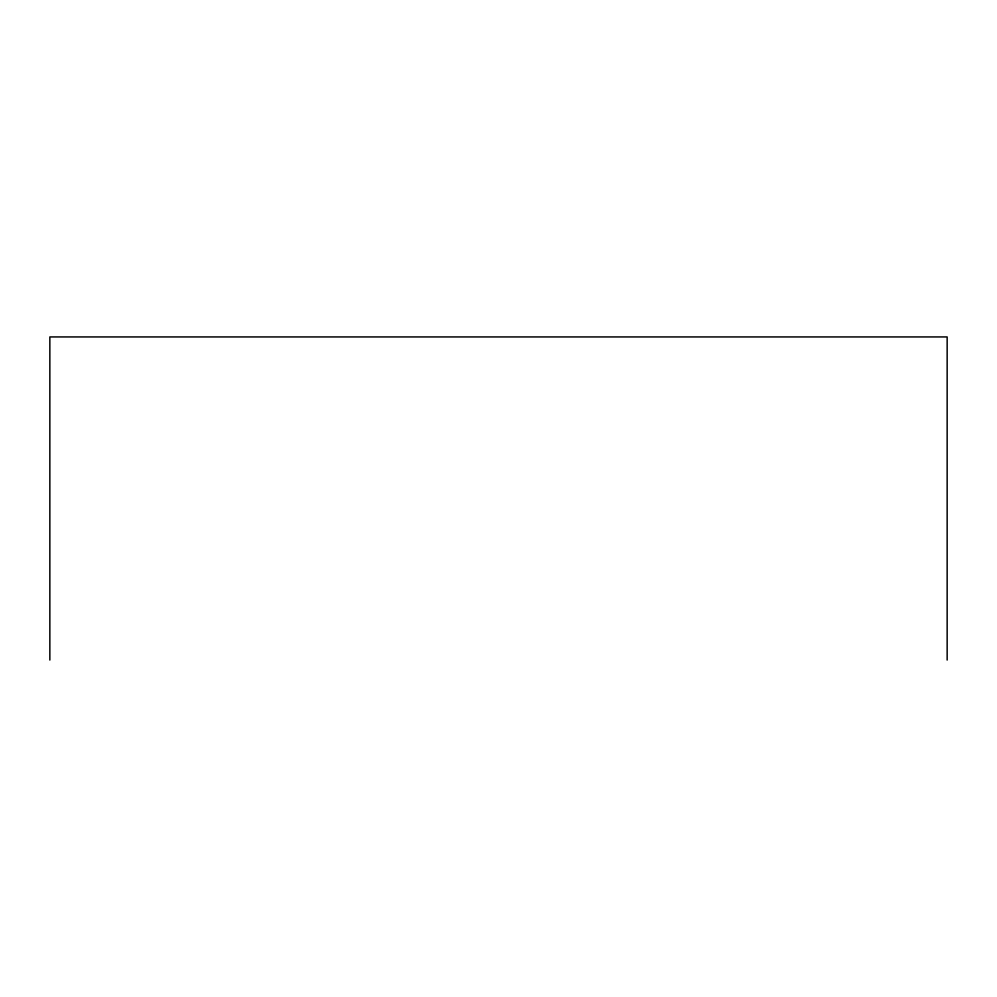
<?xml version="1.0" encoding="UTF-8"?>
<svg xmlns="http://www.w3.org/2000/svg" width="997" height="997" viewBox="0 0 997 997"><rect width="100%" height="100%" fill="white"/><g stroke="black" fill="none" stroke-linecap="round" stroke-linejoin="round"><path stroke-width="1.5" d="M947.15 660.064L947.15 336.936L49.85 336.936L49.85 660.064"/></g></svg>
